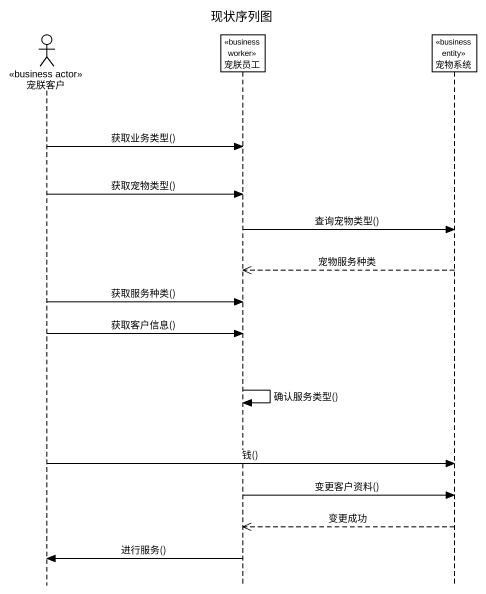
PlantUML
@startuml
title 现状序列图
hide footbox
actor 宠朕客户 <<business actor>>
participant 宠朕员工 <<business worker>>
participant 宠物系统 <<business entity>>

宠朕客户 -> 宠朕员工 : 获取业务类型()
宠朕客户 -> 宠朕员工 : 获取宠物类型()
宠朕员工 -> 宠物系统 : 查询宠物类型()
宠物系统 -->> 宠朕员工 : 宠物服务种类
宠朕客户 -> 宠朕员工 : 获取服务种类()
宠朕客户 -> 宠朕员工 : 获取客户信息()
宠朕员工 -> 宠朕员工 : 确认服务类型()
宠朕客户 -> 宠物系统 : 钱()
宠朕员工 -> 宠物系统 : 变更客户资料()
宠物系统 -->> 宠朕员工 : 变更成功
宠朕员工 -> 宠朕客户 : 进行服务()
@enduml
